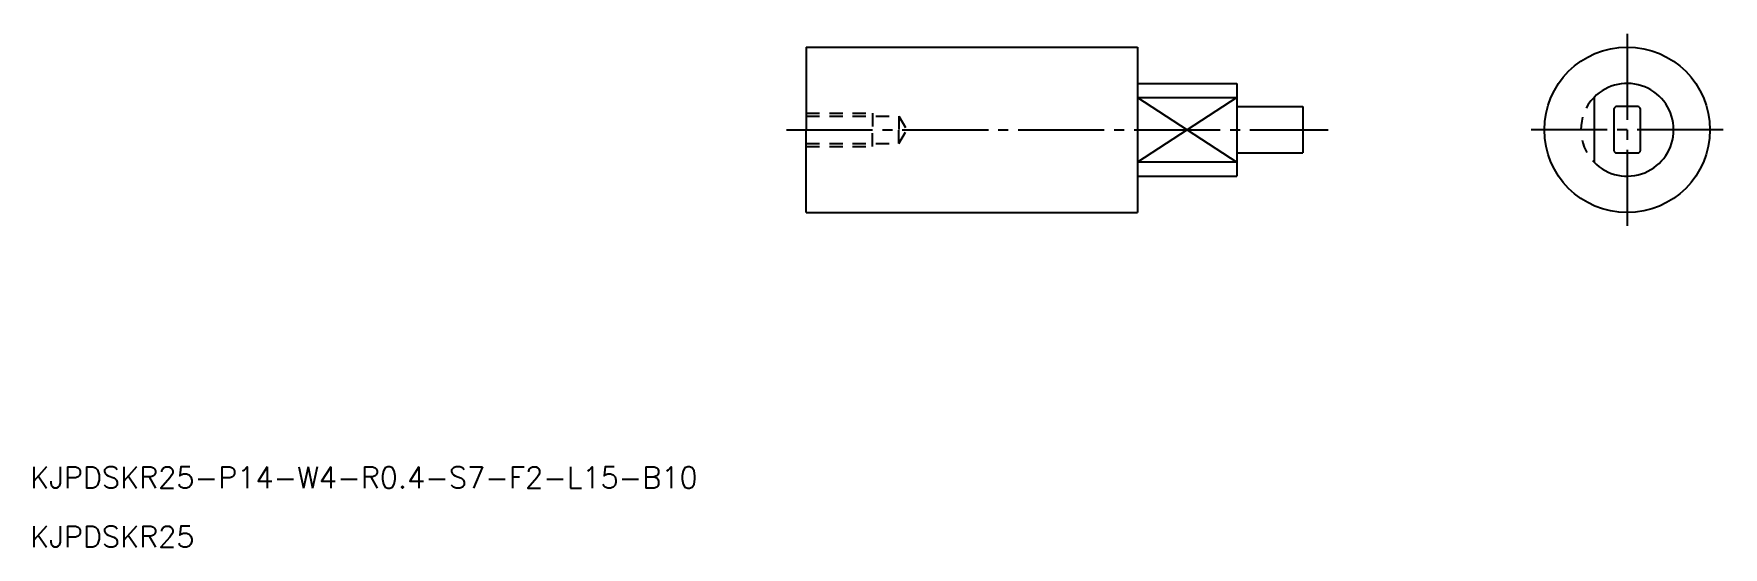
# Model space of a CAD drawing. Extents: x -41 to 215, y 122 to 199.
import ezdxf

# ---------------------------------------------------------------- set-up
doc = ezdxf.new("R2010")
doc.units = 0
doc.linetypes.add('CENTER', pattern=[17.5, 13, -1.5, 1.5, -1.5])
doc.linetypes.add('DASHED', pattern=[3.5, 2, -1.5])
doc.layers.get('0').update_dxf_attribs({"linetype": 'CONTINUOUS'})
doc.layers.add('CENTER', color=1, linetype='CENTER')
doc.styles.get("Standard").update_dxf_attribs({"font": 'txt.shx', "bigfont": '@extfont2.shx'})

msp = doc.modelspace()

# ---------------------------------------------------------------- linework, layer by layer
at = {"color": 7, "linetype": 'CONTINUOUS'}
for p, q in [((76.06, 197.49), (126.06, 197.49)), ((76.06, 197.49), (76.06, 184.99)), ((126.06, 197.49), (126.06, 172.49)), ((126.06, 191.99), (141.06, 191.99)), ((141.06, 191.99), (141.06, 177.99)), ((126.06, 189.89), (141.06, 189.89)), ((195.02, 189.89), (195.02, 180.09)), ((141.06, 188.49), (151.06, 188.49)), ((151.06, 188.49), (151.06, 181.49)), ((198.02, 188.09), (198.02, 181.89)), ((201.62, 188.49), (198.42, 188.49)), ((202.02, 181.89), (202.02, 188.09)), ((76.06, 172.49), (76.06, 184.99)), ((141.06, 181.49), (151.06, 181.49)), ((198.42, 181.49), (201.62, 181.49)), ((141.06, 180.09), (126.06, 180.09)), ((126.06, 177.99), (141.06, 177.99)), ((76.06, 172.49), (126.06, 172.49))]:
    msp.add_line(p, q, dxfattribs=at)
at = {"color": 3, "linetype": 'CONTINUOUS'}
for p, q in [((126.06, 189.89), (141.06, 180.09)), ((141.06, 189.89), (126.06, 180.09))]:
    msp.add_line(p, q, dxfattribs=at)
at = {"color": 3, "linetype": 'DASHED'}
for p, q in [((76.06, 187.49), (86.06, 187.49)), ((76.06, 187.05), (90.06, 187.05)), ((86.06, 187.49), (86.06, 184.99)), ((90.06, 187.05), (91.25, 184.99)), ((90.06, 187.05), (90.06, 184.99)), ((86.06, 182.49), (86.06, 184.99)), ((90.06, 182.92), (90.06, 184.99)), ((90.06, 182.92), (91.25, 184.99)), ((76.06, 182.92), (90.06, 182.92)), ((76.06, 182.49), (86.06, 182.49))]:
    msp.add_line(p, q, dxfattribs=at)
at = {"color": 7, "linetype": 'CONTINUOUS'}
msp.add_circle((200.02, 184.99), 12.5, dxfattribs=at)
for centre, radius, start, end in [((200.02, 184.99), 7, 224.4153, 135.5847), ((198.42, 188.09), 0.4, 90, 180), ((201.62, 188.09), 0.4, 0, 90), ((198.42, 181.89), 0.4, 180, 270), ((201.62, 181.89), 0.4, 270, 0)]:
    msp.add_arc(centre, radius, start, end, dxfattribs=at)
at = {"color": 3, "linetype": 'DASHED'}
msp.add_arc((200.02, 184.99), 7, 135.5847, 224.4153, dxfattribs=at)
at = {"layer": 'CENTER', "color": 1, "linetype": 'CENTER'}
for p, q in [((200.02, 199.49), (200.02, 174.99)), ((200.02, 199.49), (200.02, 170.49)), ((73.06, 184.99), (154.85, 184.99)), ((214.52, 184.99), (185.52, 184.99))]:
    msp.add_line(p, q, dxfattribs=at)

# ---------------------------------------------------------------- texts
at = {"color": 7, "linetype": 'CONTINUOUS'}
for s, p in [('KJPDSKR25-P14-W4-R0.4-S7-F2-L15-B10', (-41.14, 130.89)), ('KJPDSKR25', (-41.14, 121.96))]:
    msp.add_text(s, height=3.2, dxfattribs=at).set_placement(p)

doc.saveas('drawing.dxf')
